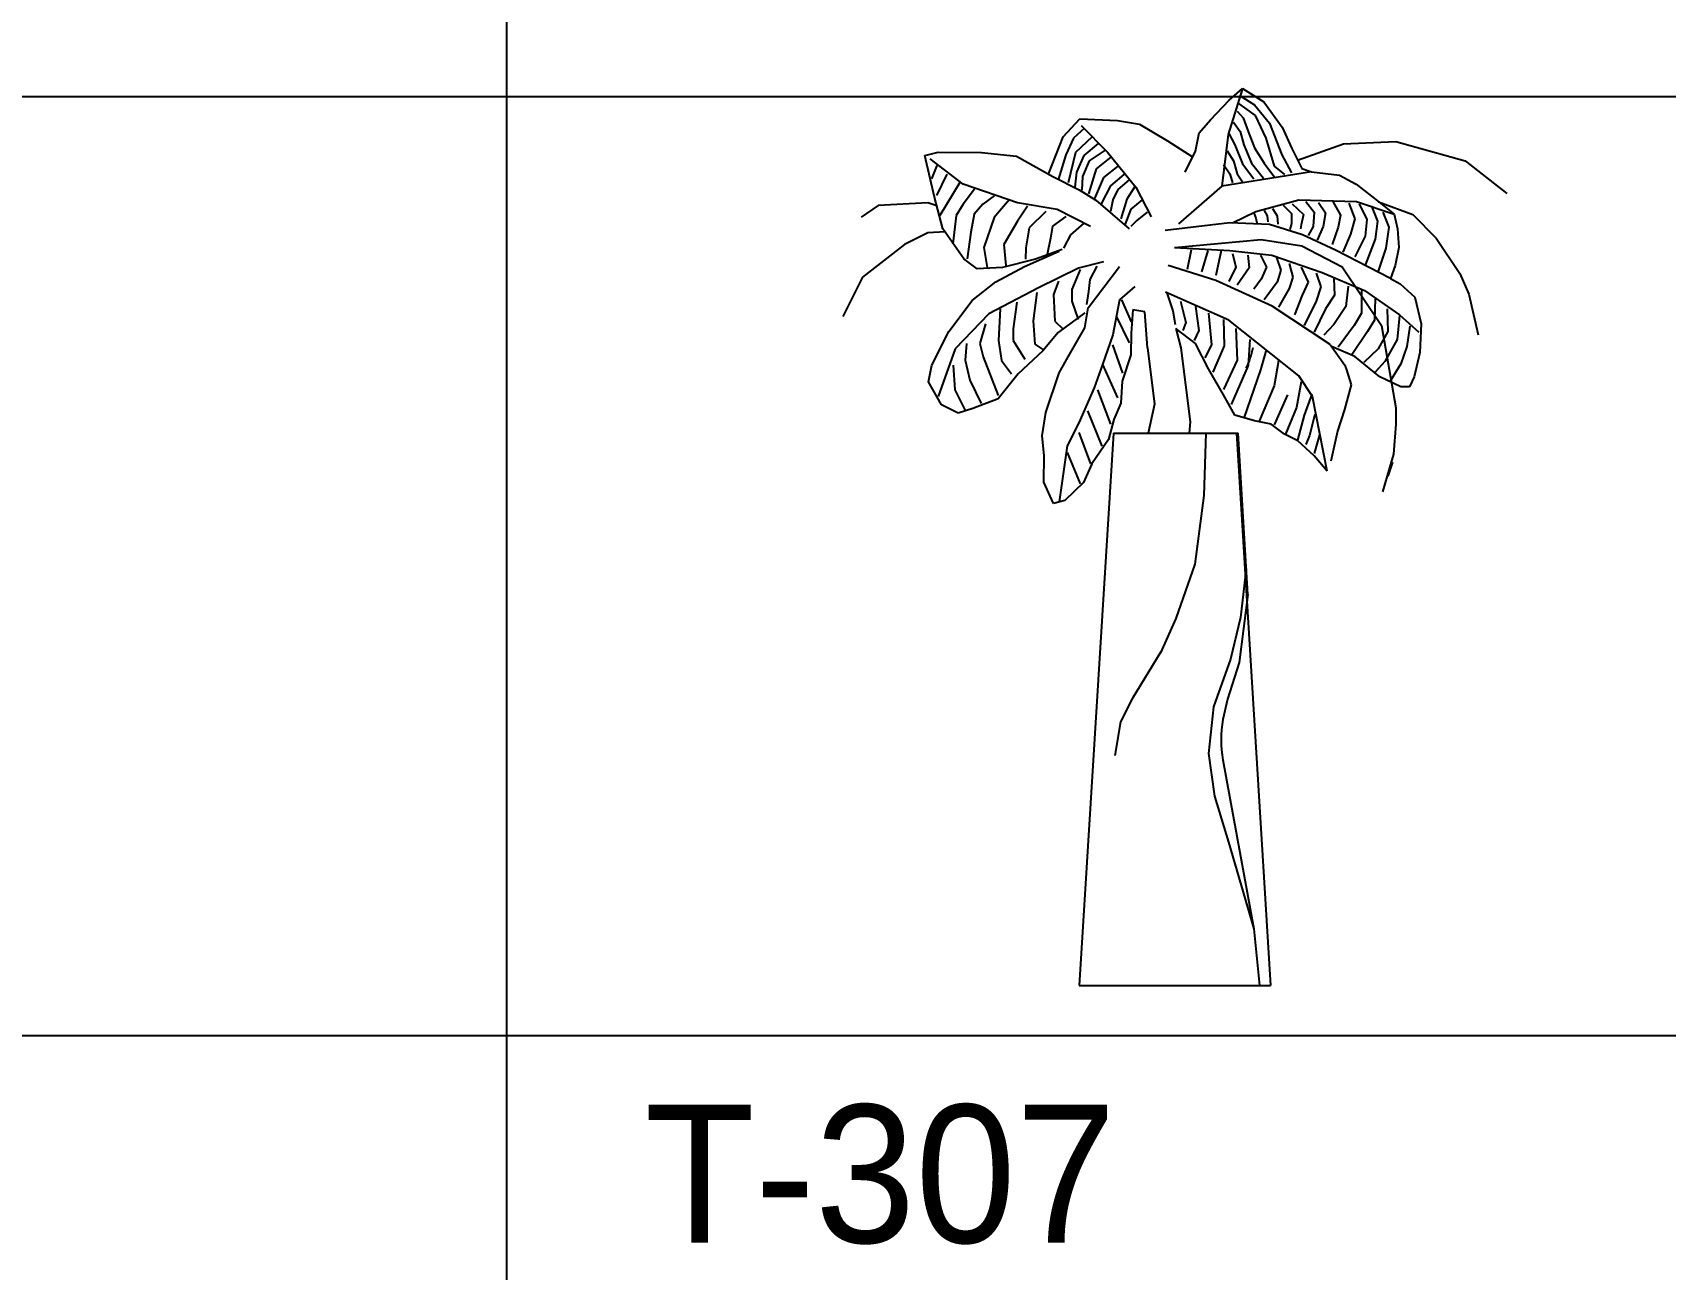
# Model space of a CAD drawing. Header units: millimetres. Extents: x 0 to 25200, y 0 to 17820.
# Drawn here: x 20388 to 21807, y 10027 to 11102 of the extents above; entities that cross this region are included whole.
import ezdxf
from ezdxf.enums import TextEntityAlignment as Align

# ---------------------------------------------------------------- set-up
doc = ezdxf.new("R2010")
doc.units = ezdxf.units.MM
doc.header["$LTSCALE"] = 100
doc.header["$MEASUREMENT"] = 0
for name, color, linetype in [('CO-TREE', 251, 'Continuous'), ('TB-FORM', 7, 'Continuous'), ('TB-TEXT', 4, 'Continuous')]:
    doc.layers.add(name, color=color, linetype=linetype)
doc.styles.add('DH-TEXT', font='')
doc.styles.get('DH-TEXT').set_extended_font_data('HY울릉도L')

# ---------------------------------------------------------------- blocks, each defined once
blk = doc.blocks.new('T-307')
at = {"layer": 'CO-TREE'}
for p, q in [((31, 752.4), (47.2, 769.6)), ((58.8, 779.8), (46.2, 739.8)), ((47.2, 769.6), (58.8, 779.8)), ((55.4, 766.7), (69.8, 756.2)), ((56.7, 773.2), (69.1, 765.4)), ((58.8, 779.8), (77.3, 768.1)), ((77.3, 768.1), (93.2, 746.2)), ((-97.2, 737.8), (-82.7, 753.3)), ((-82.7, 753.3), (-49.8, 751.8)), ((21, 741), (31, 752.4)), ((54, 760.1), (59.3, 754.2)), ((59.3, 754.2), (63.8, 742.4)), ((69.1, 765.4), (82.3, 749.6)), ((69.8, 756.2), (79, 736.5)), ((-78.5, 745.1), (-88.3, 736.5)), ((-81.5, 747.5), (-58.6, 724.3)), ((-49.8, 751.8), (-30.8, 748.8)), ((-30.8, 748.8), (-6.6, 734.2)), ((18, 725.3), (21, 741)), ((46.2, 739.8), (40.9, 694.7)), ((46.9, 740.5), (52.1, 730.7)), ((50.8, 750.3), (56.7, 742.4)), ((56.7, 742.4), (59.9, 730.7)), ((63.8, 742.4), (69.1, 728)), ((82.3, 749.6), (92.8, 722.1)), ((93.2, 746.2), (101.7, 727.6)), ((-217.3, 721.4), (-205.7, 724.2)), ((-205.7, 724.2), (-168.2, 723.9)), ((-168.2, 723.9), (-137.8, 720.8)), ((-109.9, 705.3), (-97.2, 737.8)), ((-88.3, 736.5), (-94.9, 722.1)), ((-86.3, 724.1), (-92.9, 697.8)), ((-71.9, 737.8), (-86.3, 724.1)), ((-66.6, 731.9), (-79.1, 721.4)), ((-60.7, 726), (-74.5, 716.8)), ((-58.6, 724.3), (-34.1, 694)), ((-6.6, 734.2), (15.4, 720.2)), ((8.8, 707), (18, 725.3)), ((45.5, 725.4), (50.8, 716.8)), ((52.1, 730.7), (58.6, 714.2)), ((59.9, 730.7), (66.5, 714.9)), ((69.1, 728), (77.7, 714.9)), ((79, 736.5), (86.2, 712.2)), ((101.7, 727.6), (110.2, 710.2)), ((106.6, 717.5), (146.5, 731.5)), ((146.5, 731.5), (192, 733.7)), ((192, 733.7), (252.2, 716.7)), ((-208.9, 685.1), (-217.3, 721.4)), ((-184.1, 696.4), (-212.8, 718.5)), ((-207, 712.7), (-211.7, 701.2)), ((-137.8, 720.8), (-106.2, 703.2)), ((-94.9, 722.1), (-101.4, 700.4)), ((-79.1, 721.4), (-85.6, 707)), ((-74.5, 716.8), (-80.4, 703.1)), ((-68.5, 709.7), (-75.1, 688)), ((-55.5, 720.2), (-68.5, 709.7)), ((-49.6, 712.2), (-62.1, 702.4)), ((42.2, 713.6), (47.6, 705.6)), ((50.8, 716.8), (54, 705.6)), ((58.6, 714.2), (68.5, 701.1)), ((66.5, 714.9), (77, 701.7)), ((77.7, 714.9), (86.8, 702.4)), ((86.2, 712.2), (95.3, 705)), ((92.8, 722.1), (101.2, 706.3)), ((110.2, 710.2), (118.8, 707.2)), ((252.2, 716.7), (288.6, 688.3)), ((-198.4, 705.2), (-207.2, 686.7)), ((-187, 698.1), (-204.5, 669.4)), ((-136.8, 680.4), (-184.1, 696.4)), ((-106.2, 703.2), (-83.2, 691.5)), ((-85.6, 707), (-87, 693.9)), ((-80.4, 703.1), (-81, 691.2)), ((-62.1, 702.4), (-69.9, 684)), ((-44.3, 705), (-56.1, 695.1)), ((-39.7, 700.4), (-49.6, 691.9)), ((118.8, 707.2), (40.9, 694.7)), ((47.6, 705.6), (50.1, 697.8)), ((54, 705.6), (58.6, 698.5)), ((118.8, 707.2), (143.1, 704.2)), ((143.1, 704.2), (157.5, 696.6)), ((157.5, 696.6), (177.5, 680.8)), ((-201.7, 657.8), (-208.9, 685.1)), ((-174.2, 692.2), (-184.2, 679.1)), ((-157, 686.3), (-166.9, 679)), ((-143.8, 683.3), (-152.5, 673.1)), ((-83.2, 691.5), (-68.8, 682.7)), ((-68.8, 682.7), (-39.7, 657.7)), ((-56.1, 695.1), (-64, 679.4)), ((-54.1, 682.8), (-56.1, 672.9)), ((-49.6, 691.9), (-54.1, 682.8)), ((-41.7, 683.4), (-47, 666.3)), ((-35.2, 693.9), (-41.7, 683.4)), ((-28.6, 682.8), (-38.4, 674.8)), ((-34.1, 694), (-20.8, 668.2)), ((40.9, 694.7), (3.1, 662)), ((70.4, 672.9), (107.8, 682.8)), ((107.8, 682.8), (157.7, 681.4)), ((113.7, 681.4), (121, 672.3)), ((137.3, 681.4), (143.9, 669.6)), ((157.7, 681.4), (190.6, 670.4)), ((-257.9, 678.1), (-272.7, 667.8)), ((-214.8, 680.3), (-257.9, 678.1)), ((-207, 677.8), (-214.8, 680.3)), ((-190.1, 669.3), (-193.1, 644.6)), ((-184.2, 679.1), (-190.1, 669.3)), ((-174.4, 670.4), (-177.4, 654.8)), ((-166.9, 679), (-174.4, 670.4)), ((-157.1, 667.4), (-166, 641.5)), ((-152.5, 673.1), (-157.1, 667.4)), ((-128.2, 677.4), (-137, 664.3)), ((-102.3, 674.4), (-136.8, 680.4)), ((-112.2, 672.8), (-126.7, 658.5)), ((-94.9, 668.5), (-106.5, 660)), ((-73.5, 659.7), (-102.3, 674.4)), ((-38.4, 674.8), (-43.6, 661.1)), ((-24, 672.3), (-33.2, 665)), ((50.1, 663), (70.4, 672.9)), ((68.5, 671.6), (70.4, 667)), ((77.7, 673.5), (80.3, 668.9)), ((80.3, 668.9), (80.9, 663.7)), ((84.8, 675.5), (88.9, 668.9)), ((88.9, 668.9), (89.5, 661.8)), ((94.1, 678.2), (101.2, 670.9)), ((101.2, 670.9), (101.2, 662.4)), ((101.9, 679.4), (111.7, 670.2)), ((111.7, 670.2), (109.8, 661.1)), ((121, 672.3), (120.3, 659.7)), ((124.9, 680.7), (130.8, 671.6)), ((130.8, 671.6), (128.8, 659.7)), ((143.9, 669.6), (142, 659.1)), ((151.1, 680.1), (156.4, 666.3)), ((160.3, 679.4), (166.9, 665.7)), ((170.8, 677.5), (176, 664.3)), ((177.1, 681.2), (206.8, 670.1)), ((177.5, 680.8), (190.6, 670.4)), ((180.6, 672.3), (185.9, 659.1)), ((190.6, 670.4), (193.4, 657.6)), ((206.8, 670.1), (227.2, 649.7)), ((-214.8, 654.2), (-235.2, 644)), ((-199.7, 655), (-214.8, 654.2)), ((-183.4, 631.7), (-201.7, 657.8)), ((-177.4, 654.8), (-180.5, 631.7)), ((-137, 664.3), (-148.7, 644.2)), ((-126.7, 658.5), (-129.7, 641.2)), ((-106.5, 660), (-108.2, 649.7)), ((-79.3, 662.6), (-90.9, 652.4)), ((-33.2, 665), (-38.4, 659.7)), ((47.6, 662.9), (-8.5, 656.3)), ((82.2, 661.4), (47.6, 662.9)), ((70.4, 667), (71.1, 663)), ((111, 652.5), (82.2, 661.4)), ((101.2, 662.4), (100, 657.2)), ((109.8, 661.1), (109.2, 657.7)), ((120.3, 659.7), (115.8, 651.9)), ((128.8, 659.7), (123.6, 647.9)), ((142, 659.1), (136.7, 644)), ((152.5, 653.2), (145.9, 637.4)), ((156.4, 666.3), (152.5, 653.2)), ((166.9, 665.7), (165.5, 651.3)), ((176, 664.3), (174.1, 648.6)), ((185.9, 659.1), (183.3, 640.8)), ((193.4, 657.6), (194.5, 641.5)), ((-235.2, 644), (-271.6, 615.6)), ((-166, 641.5), (-163.2, 624.2)), ((-148.7, 644.2), (-147.1, 625.7)), ((-129.7, 641.2), (-129.8, 631.3)), ((-98, 639.7), (-121.1, 631.2)), ((-108.2, 649.7), (-111.2, 635.3)), ((-90.9, 652.4), (-96.8, 640.9)), ((-0.3, 641.4), (75, 648.5)), ((-0.3, 641.4), (47.6, 638.8)), ((14.1, 639.4), (10.7, 622.3)), ((28.5, 638.8), (23.2, 620.4)), ((40.3, 638.8), (35.7, 617.1)), ((47.6, 638.8), (84.3, 634.8)), ((75, 648.5), (110.2, 642.9)), ((110.2, 642.9), (145.4, 624.7)), ((139.7, 639.1), (111, 652.5)), ((187.3, 614.4), (139.7, 639.1)), ((165.5, 651.3), (156.4, 633.5)), ((174.1, 648.6), (165.5, 626.2)), ((183.3, 640.8), (176.7, 621)), ((194.5, 641.5), (191.5, 625.9)), ((227.2, 649.7), (247.7, 619)), ((-171.9, 623), (-183.4, 631.7)), ((-155.8, 611.6), (-130.7, 625)), ((-121.1, 631.2), (-150, 624)), ((-130.7, 625), (-100.6, 638.4)), ((-62.2, 629.1), (-83.7, 623.5)), ((-75.3, 588.9), (-48.2, 625)), ((-68, 625.1), (-73.9, 613.6)), ((35.7, 612.7), (-5.8, 625.8)), ((50.1, 636.2), (52.8, 624.3)), ((63.3, 634.8), (64.5, 623.7)), ((74.3, 634.8), (79.6, 624.3)), ((84.3, 634.8), (128.1, 619.8)), ((88.2, 632.8), (92.1, 621.7)), ((99.3, 627.6), (102.6, 615.8)), ((145.4, 624.7), (179.5, 573.6)), ((191.5, 625.9), (187.3, 614.4)), ((-271.6, 615.6), (-288.6, 581.5)), ((-176.2, 595.4), (-155.8, 611.6)), ((-150, 624), (-171.9, 623)), ((-83.7, 623.5), (-118.5, 606.5)), ((-101.1, 612.1), (-105.7, 600.6)), ((-82.5, 622.3), (-89.6, 605)), ((-73.9, 613.6), (-75.2, 603.3)), ((84.5, 590.5), (35.7, 612.7)), ((52.8, 624.3), (46.9, 611.8)), ((64.5, 623.7), (54, 608.6)), ((75, 613.9), (68.5, 605.3)), ((79.6, 624.3), (75, 613.9)), ((88.9, 611.2), (77.7, 596.1)), ((92.1, 621.7), (88.9, 611.2)), ((102.6, 615.8), (99.3, 605.9)), ((109.8, 624.3), (115.8, 611.2)), ((115.8, 611.2), (110.5, 600)), ((122.9, 619.1), (126.8, 607.3)), ((128.1, 619.8), (164.9, 604)), ((138, 614.5), (138.6, 600)), ((187.3, 614.4), (195.9, 609.8)), ((247.7, 619), (255.6, 600.8)), ((-118.5, 606.5), (-161.9, 583.8)), ((-120.1, 602.4), (-123.2, 577.7)), ((-105.7, 600.6), (-104.3, 577.5)), ((-89.6, 605), (-89.7, 594.7)), ((-75.2, 603.3), (-77, 591.8)), ((-34.8, 607.5), (-48.1, 596.1)), ((46.9, 578.3), (-8.3, 602.7)), ((-6.9, 602), (-1.7, 586.3)), ((99.3, 605.9), (90.1, 589.5)), ((110.5, 600), (103.9, 583)), ((126.8, 607.3), (122.9, 594.8)), ((138.6, 600), (130.8, 588.3)), ((150.5, 607.9), (148.5, 590.2)), ((162.3, 604), (162.3, 584.3)), ((164.9, 604), (195.1, 583)), ((174.1, 596.8), (173.5, 578.3)), ((195.9, 609.8), (208.6, 598.2)), ((208.6, 598.2), (214.2, 575.1)), ((255.6, 600.8), (263.6, 565.6)), ((-196.6, 568.4), (-176.2, 595.4)), ((-161.9, 583.8), (-191, 553.5)), ((-152, 588.2), (-153.4, 560.6)), ((-137.5, 593.9), (-140.6, 570.8)), ((-78.3, 584.8), (-101.5, 567.6)), ((-89.7, 594.7), (-84.1, 579)), ((-78.4, 571.6), (-75.3, 588.9)), ((-48.1, 596.1), (-54.1, 565.6)), ((-46.4, 596), (-37.9, 577)), ((-36.6, 587.3), (-38, 567.1)), ((-26.3, 585.6), (-36.6, 587.3)), ((-23.8, 554.4), (-26.3, 585.6)), ((-1.7, 586.3), (0.2, 574.4)), ((4.9, 594.8), (9.5, 576.4)), ((18, 590.2), (20.7, 569.2)), ((29.1, 584.3), (31.7, 556.8)), ((135, 557.1), (84.5, 590.5)), ((122.9, 594.8), (112.4, 573.8)), ((130.8, 588.3), (121, 567.8)), ((148.5, 590.2), (138, 574.4)), ((162.3, 584.3), (155.7, 573.8)), ((184.6, 588.3), (185.2, 568.5)), ((195.1, 582.4), (193.1, 561.4)), ((195.1, 583), (212.1, 567.8)), ((-211.3, 539.2), (-196.6, 568.4)), ((-164.8, 575.1), (-169.5, 557.9)), ((-140.6, 570.8), (-140.7, 560.5)), ((-123.2, 577.7), (-121.7, 557.5)), ((-104.3, 577.5), (-97.3, 570.5)), ((-91.7, 548.6), (-78.4, 571.6)), ((-51.1, 581.7), (-39.7, 558.5)), ((17.9, 558), (0.7, 571)), ((0.7, 571), (5.2, 554.4)), ((9.5, 576.4), (6.8, 569.2)), ((20.7, 569.2), (16.6, 560.7)), ((42.2, 579), (42.9, 556.1)), ((107.8, 529.9), (46.9, 578.3)), ((52.8, 571.2), (54, 543.6)), ((138, 574.4), (129.5, 565.3)), ((155.7, 573.8), (142, 554.8)), ((167.5, 568.5), (153.7, 548.2)), ((173.5, 578.3), (167.5, 568.5)), ((185.2, 568.5), (176.7, 553.4)), ((179.5, 573.6), (192, 502)), ((204.3, 573.1), (201.6, 555.4)), ((214.2, 575.1), (212.8, 550.3)), ((-181.1, 558), (-182.4, 543.5)), ((-169.5, 557.9), (-166.7, 546.3)), ((-153.4, 560.6), (-150.7, 543.3)), ((-140.7, 560.5), (-130.5, 544.4)), ((-121.7, 557.5), (-114.8, 552.9)), ((-101.5, 567.6), (-114.8, 551.7)), ((-54.1, 565.6), (-62.9, 539.7)), ((-54.2, 557), (-45.7, 532.2)), ((-38, 567.1), (-38.2, 548.2)), ((-23.8, 554.4), (-17.8, 505.4)), ((5.2, 554.4), (13.2, 489.8)), ((29.3, 536.1), (17.9, 558)), ((31.7, 556.8), (25.9, 545.6)), ((42.9, 556.1), (33, 533.1)), ((65.2, 561.4), (63.8, 539)), ((135, 557.1), (147.6, 539.3)), ((156.3, 546.7), (136.2, 555.5)), ((193.1, 561.4), (182.6, 542.3)), ((201.6, 555.4), (196.3, 540.4)), ((-191, 553.5), (-205.7, 512)), ((-182.4, 543.5), (-178.4, 526.2)), ((-166.7, 546.3), (-153.8, 512.8)), ((-150.7, 543.3), (-142.1, 531.7)), ((-114.8, 551.7), (-136.3, 531.6)), ((-100.5, 532.6), (-91.7, 548.6)), ((-62.9, 539.7), (-70.1, 519.6)), ((-62.9, 539.7), (-50, 510.8)), ((-38.2, 548.2), (-45.8, 525.2)), ((54, 543.6), (42.2, 518)), ((79, 551.5), (74.3, 535.1)), ((90.1, 542.9), (86.2, 521.3)), ((178, 529.2), (156.3, 546.7)), ((176.7, 553.4), (164.2, 541.6)), ((182.6, 542.3), (174.1, 533.1)), ((196.3, 540.4), (187.2, 525.3)), ((212.8, 550.3), (208.1, 529)), ((-214.3, 524.8), (-211.3, 539.2)), ((-192.7, 539.1), (-191.3, 517.7)), ((-178.4, 526.2), (-168.3, 505.9)), ((-136.3, 531.6), (-153.8, 510)), ((-112.3, 498.1), (-100.5, 532.6)), ((-45.8, 525.2), (-47.1, 506.2)), ((43.5, 511.3), (29.3, 536.1)), ((63.8, 539), (48.8, 504.9)), ((74.3, 535.1), (59.9, 493.1)), ((119.7, 512.1), (107.8, 529.9)), ((147.6, 539.3), (149.2, 535.2)), ((149.2, 535.2), (153.2, 522)), ((196.5, 520.4), (178, 529.2)), ((208.1, 529), (203.9, 520.3)), ((-202.9, 504.6), (-214.3, 524.8)), ((-191.3, 517.7), (-182.7, 500.3)), ((-70.1, 519.6), (-83.5, 489.2)), ((-67.2, 517.9), (-55.9, 487.8)), ((52.1, 495.6), (43.5, 511.3)), ((86.2, 521.3), (73.1, 490.5)), ((98, 513.5), (86.2, 487.2)), ((109.8, 524.6), (105.8, 502.3)), ((119, 514.1), (112.4, 495.7)), ((132.4, 447.1), (119.7, 512.1)), ((153.2, 522), (147.3, 500.6)), ((203.9, 520.3), (196.5, 520.4)), ((-188.5, 497.4), (-202.9, 504.6)), ((-175.7, 501.5), (-188.5, 497.4)), ((-153.8, 510), (-175.7, 501.5)), ((-115.3, 477.9), (-112.3, 498.1)), ((-76, 499.5), (-63.5, 468.9)), ((-47.1, 506.2), (-53, 491.9)), ((-17.8, 505.4), (-23.4, 480.1)), ((105.8, 502.3), (96, 479.3)), ((147.3, 500.6), (141.4, 481.7)), ((192, 502), (191.9, 487.8)), ((-83.5, 489.2), (-93.6, 469.1)), ((-53, 491.9), (-57.7, 474.6)), ((13.2, 489.8), (12.4, 480.1)), ((69.3, 490.9), (52.1, 495.6)), ((83.7, 487.9), (69.3, 490.9)), ((95.2, 479.2), (83.7, 487.9)), ((112.4, 495.7), (106.5, 474)), ((121.6, 496.4), (117, 478.1)), ((191.9, 487.8), (190, 461.9)), ((-113.8, 460.6), (-115.3, 477.9)), ((-93.6, 469.1), (-100.6, 420.3)), ((-83.6, 480.6), (-73.5, 453.3)), ((-53.5, 480.1), (-83.2, 0)), ((-57.7, 474.6), (-72.3, 453.3)), ((-53.5, 480.1), (55.1, 480.1)), ((27, 480.1), (25, 426)), ((53.5, 480.1), (83.2, 0)), ((63.3, 339.9), (55.1, 480.1)), ((106.7, 473.3), (95.2, 479.2)), ((121, 460.4), (106.7, 473.3)), ((117, 478.1), (113.7, 470.1)), ((125.6, 478.6), (121, 462.3)), ((141.4, 481.7), (135.4, 455.8)), ((-114, 437.5), (-113.8, 460.6)), ((-93.6, 463.3), (-82.3, 436.1)), ((132.4, 447.1), (121, 460.4)), ((190, 461.9), (180.4, 429)), ((189.1, 454.8), (185, 442.8)), ((-72.3, 453.3), (-79.4, 437.3)), ((-105.5, 418.9), (-114, 437.5)), ((-79.4, 437.3), (-95.6, 421.7)), ((25, 426), (17.3, 366.3)), ((-95.6, 421.7), (-105.5, 418.9)), ((17.3, 366.3), (0.9, 319.1)), ((62, 362.5), (56.9, 320)), ((63.4, 339.9), (55.9, 280.8)), ((63.4, 339.9), (63.4, 339.9)), ((0.9, 319.1), (-12.5, 289.2)), ((56.9, 320), (48.2, 283.7)), ((-12.3, 289.9), (-37.3, 249.1)), ((48.2, 283.7), (33.5, 242.2)), ((55.9, 280.8), (45.7, 248.8)), ((-37.3, 249.1), (-47.2, 229.3)), ((33.5, 242.2), (29.2, 201.6)), ((45.7, 248.8), (41.5, 231.2)), ((-47.2, 229.3), (-52.3, 199.8)), ((29.2, 201.6), (34.4, 164.5)), ((41.7, 196.1), (68.6, 49.3)), ((34.4, 164.5), (46.5, 124.7)), ((46.5, 124.7), (68.6, 49.3)), ((68.6, 49.3), (73.5, 0)), ((-83.2, 0), (83.2, 0))]:
    blk.add_line(p, q, dxfattribs=at)
for centre, radius, start, end in [((-11.2, 571.2), 81, 334.6277, 348.063), ((146.8, 214.3), 106.6, 170.92, 189.8769)]:
    blk.add_arc(centre, radius, start, end, dxfattribs=at)

msp = doc.modelspace()

# ---------------------------------------------------------------- linework, layer by layer
at = {"layer": 'TB-FORM', "color": 251}
for p, q in [((20800, 16350), (20800, 510)), ((24600, 10230), (13200, 10230))]:
    msp.add_line(p, q, dxfattribs=at)
at = {"layer": 'TB-FORM'}
msp.add_line((24600, 11046), (13200, 11046), dxfattribs=at)

# ---------------------------------------------------------------- block references
at = {"layer": 'CO-TREE'}
msp.add_blockref('T-307', (21381.1, 10273.6), dxfattribs=at)

# ---------------------------------------------------------------- texts
at = {"layer": 'TB-TEXT', "style": 'DH-TEXT'}
msp.add_text('T-307', height=120, dxfattribs=at).set_placement((20920, 10110), align=Align.MIDDLE_LEFT)

doc.saveas('drawing.dxf')
